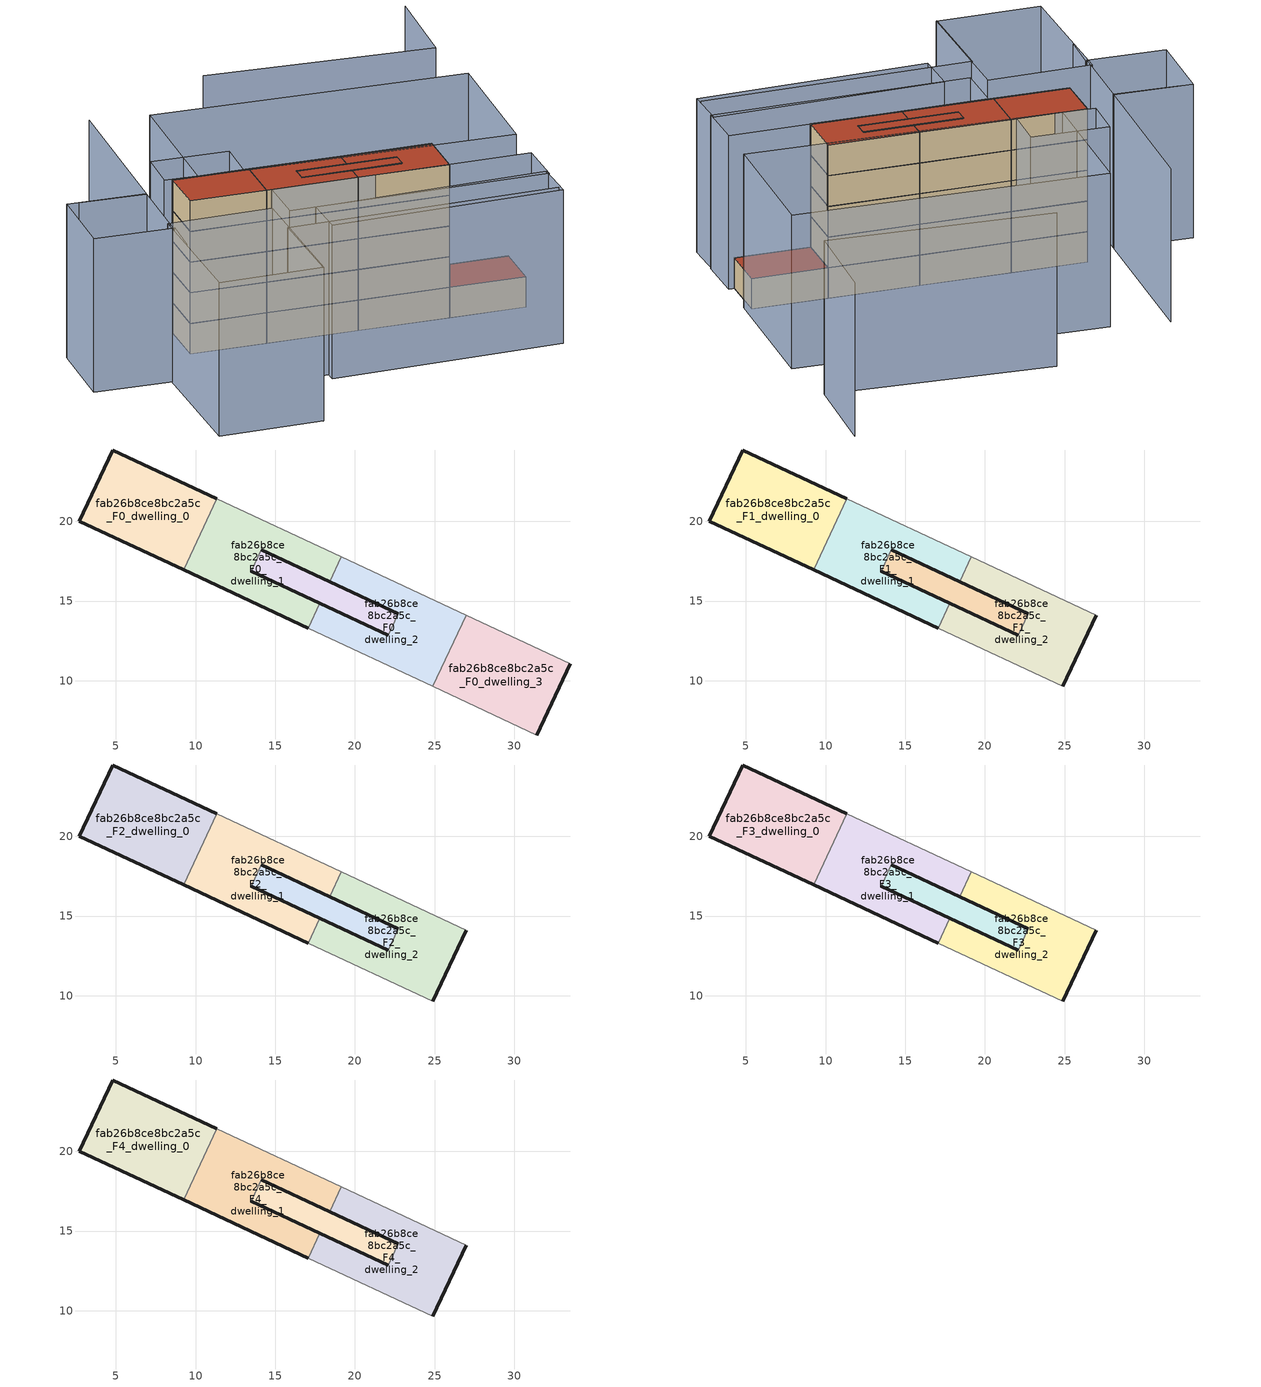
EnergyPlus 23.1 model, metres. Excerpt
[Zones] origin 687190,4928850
fab26b8ce8bc2a5c_F0_dwelling_0
 floor ground (EU_floor_Construction): 9.24,16.96 11.33,21.42 4.8,24.47 2.71,20.01 z0
 wall outside (EU_wall_Construction): 9.24,16.96 2.71,20.01 4.8,24.47 11.33,21.42 z0:3
 wall to fab26b8ce8bc2a5c_F0_dwelling_1 (EU_wall_Construction): 11.33,21.42 9.24,16.96 z0:3
fab26b8ce8bc2a5c_F0_dwelling_1
 floor ground (EU_floor_Construction): 17.79,14.87 13.49,16.88 14.11,18.21 18.42,16.2 19.15,17.76 11.33,21.42 9.24,16.96 17.06,13.3 z0
 wall outside (EU_wall_Construction): 18.42,16.2 14.11,18.21 / 13.49,16.88 17.79,14.87 / 17.06,13.3 9.24,16.96 z0:3
 wall adiabatic (EU_wall_Construction): 11.33,21.42 19.15,17.76 z0:3
 wall to fab26b8ce8bc2a5c_F0_dwelling_2 (EU_wall_Construction): 19.15,17.76 18.42,16.2 / 17.79,14.87 17.06,13.3 z0:3
 wall to fab26b8ce8bc2a5c_F0_circulation (EU_wall_Construction): 14.11,18.21 13.49,16.88 z0:3
fab26b8ce8bc2a5c_F0_dwelling_2
 floor ground (EU_floor_Construction): 24.88,9.65 26.96,14.11 19.15,17.76 18.42,16.2 22.72,14.19 22.09,12.85 17.79,14.87 17.06,13.3 z0
 wall outside (EU_wall_Construction): 17.79,14.87 22.09,12.85 / 22.72,14.19 18.42,16.2 z0:3
 wall to fab26b8ce8bc2a5c_F0_circulation (EU_wall_Construction): 22.09,12.85 22.72,14.19 z0:3
 wall adiabatic (EU_wall_Construction): 19.15,17.76 26.96,14.11 / 24.88,9.65 17.06,13.3 z0:3
 wall to fab26b8ce8bc2a5c_F0_dwelling_3 (EU_wall_Construction): 26.96,14.11 24.88,9.65 z0:3
fab26b8ce8bc2a5c_F0_dwelling_3
 floor ground (EU_floor_Construction): 31.41,6.59 33.49,11.05 26.96,14.11 24.88,9.65 z0
 wall outside (EU_wall_Construction): 33.49,11.05 31.41,6.59 z0:3
 wall adiabatic (EU_wall_Construction): 26.96,14.11 33.49,11.05 / 31.41,6.59 24.88,9.65 z0:3
 roof outside (EU_roof_Construction): 33.49,11.05 31.41,6.59 24.88,9.65 26.96,14.11 z3
fab26b8ce8bc2a5c_F0_circulation
 floor ground (EU_floor_Construction): 22.09,12.85 22.72,14.19 14.11,18.21 13.49,16.88 z0
 wall outside (EU_wall_Construction): 14.11,18.21 22.72,14.19 / 22.09,12.85 13.49,16.88 z0:3
fab26b8ce8bc2a5c_F1_dwelling_0
 floor to fab26b8ce8bc2a5c_F0_dwelling_0 (EU_floor_Construction): 9.24,16.96 11.33,21.42 4.8,24.47 2.71,20.01 z3
 wall outside (EU_wall_Construction): 9.24,16.96 2.71,20.01 4.8,24.47 11.33,21.42 z3:6
 wall to fab26b8ce8bc2a5c_F1_dwelling_1 (EU_wall_Construction): 11.33,21.42 9.24,16.96 z3:6
fab26b8ce8bc2a5c_F1_dwelling_1
 floor to fab26b8ce8bc2a5c_F0_dwelling_1 (EU_floor_Construction): 17.79,14.87 13.49,16.88 14.11,18.21 18.42,16.2 19.15,17.76 11.33,21.42 9.24,16.96 17.06,13.3 z3
 wall outside (EU_wall_Construction): 18.42,16.2 14.11,18.21 / 13.49,16.88 17.79,14.87 / 17.06,13.3 9.24,16.96 z3:6
 wall adiabatic (EU_wall_Construction): 11.33,21.42 19.15,17.76 z3:6
 wall to fab26b8ce8bc2a5c_F1_dwelling_2 (EU_wall_Construction): 19.15,17.76 18.42,16.2 / 17.79,14.87 17.06,13.3 z3:6
 wall to fab26b8ce8bc2a5c_F1_circulation (EU_wall_Construction): 14.11,18.21 13.49,16.88 z3:6
fab26b8ce8bc2a5c_F1_dwelling_2
 floor to fab26b8ce8bc2a5c_F0_dwelling_2 (EU_floor_Construction): 24.88,9.65 26.96,14.11 19.15,17.76 18.42,16.2 22.72,14.19 22.09,12.85 17.79,14.87 17.06,13.3 z3
 wall outside (EU_wall_Construction): 17.79,14.87 22.09,12.85 / 22.72,14.19 18.42,16.2 / 26.96,14.11 24.88,9.65 z3:6
 wall to fab26b8ce8bc2a5c_F1_circulation (EU_wall_Construction): 22.09,12.85 22.72,14.19 z3:6
 wall adiabatic (EU_wall_Construction): 19.15,17.76 26.96,14.11 / 24.88,9.65 17.06,13.3 z3:6
fab26b8ce8bc2a5c_F1_circulation
 floor to fab26b8ce8bc2a5c_F0_circulation (EU_floor_Construction): 22.09,12.85 22.72,14.19 14.11,18.21 13.49,16.88 z3
 wall outside (EU_wall_Construction): 14.11,18.21 22.72,14.19 / 22.09,12.85 13.49,16.88 z3:6
fab26b8ce8bc2a5c_F2_dwelling_0
 floor to fab26b8ce8bc2a5c_F1_dwelling_0 (EU_floor_Construction): 9.24,16.96 11.33,21.42 4.8,24.47 2.71,20.01 z6
 wall outside (EU_wall_Construction): 9.24,16.96 2.71,20.01 4.8,24.47 11.33,21.42 z6:9
 wall to fab26b8ce8bc2a5c_F2_dwelling_1 (EU_wall_Construction): 11.33,21.42 9.24,16.96 z6:9
fab26b8ce8bc2a5c_F2_dwelling_1
 floor to fab26b8ce8bc2a5c_F1_dwelling_1 (EU_floor_Construction): 17.79,14.87 13.49,16.88 14.11,18.21 18.42,16.2 19.15,17.76 11.33,21.42 9.24,16.96 17.06,13.3 z6
 wall outside (EU_wall_Construction): 18.42,16.2 14.11,18.21 / 13.49,16.88 17.79,14.87 / 17.06,13.3 9.24,16.96 z6:9
 wall adiabatic (EU_wall_Construction): 11.33,21.42 19.15,17.76 z6:9
 wall to fab26b8ce8bc2a5c_F2_dwelling_2 (EU_wall_Construction): 19.15,17.76 18.42,16.2 / 17.79,14.87 17.06,13.3 z6:9
 wall to fab26b8ce8bc2a5c_F2_circulation (EU_wall_Construction): 14.11,18.21 13.49,16.88 z6:9
fab26b8ce8bc2a5c_F2_dwelling_2
 floor to fab26b8ce8bc2a5c_F1_dwelling_2 (EU_floor_Construction): 24.88,9.65 26.96,14.11 19.15,17.76 18.42,16.2 22.72,14.19 22.09,12.85 17.79,14.87 17.06,13.3 z6
 wall outside (EU_wall_Construction): 17.79,14.87 22.09,12.85 / 22.72,14.19 18.42,16.2 / 26.96,14.11 24.88,9.65 z6:9
 wall to fab26b8ce8bc2a5c_F2_circulation (EU_wall_Construction): 22.09,12.85 22.72,14.19 z6:9
 wall adiabatic (EU_wall_Construction): 19.15,17.76 26.96,14.11 / 24.88,9.65 17.06,13.3 z6:9
fab26b8ce8bc2a5c_F2_circulation
 floor to fab26b8ce8bc2a5c_F1_circulation (EU_floor_Construction): 22.09,12.85 22.72,14.19 14.11,18.21 13.49,16.88 z6
 wall outside (EU_wall_Construction): 14.11,18.21 22.72,14.19 / 22.09,12.85 13.49,16.88 z6:9
fab26b8ce8bc2a5c_F3_dwelling_0
 floor to fab26b8ce8bc2a5c_F2_dwelling_0 (EU_floor_Construction): 9.24,16.96 11.33,21.42 4.8,24.47 2.71,20.01 z9
 wall outside (EU_wall_Construction): 9.24,16.96 2.71,20.01 4.8,24.47 11.33,21.42 z9:12
 wall to fab26b8ce8bc2a5c_F3_dwelling_1 (EU_wall_Construction): 11.33,21.42 9.24,16.96 z9:12
fab26b8ce8bc2a5c_F3_dwelling_1
 floor to fab26b8ce8bc2a5c_F2_dwelling_1 (EU_floor_Construction): 17.79,14.87 13.49,16.88 14.11,18.21 18.42,16.2 19.15,17.76 11.33,21.42 9.24,16.96 17.06,13.3 z9
 wall outside (EU_wall_Construction): 18.42,16.2 14.11,18.21 / 13.49,16.88 17.79,14.87 / 17.06,13.3 9.24,16.96 z9:12
 wall adiabatic (EU_wall_Construction): 11.33,21.42 19.15,17.76 z9:12
 wall to fab26b8ce8bc2a5c_F3_dwelling_2 (EU_wall_Construction): 19.15,17.76 18.42,16.2 / 17.79,14.87 17.06,13.3 z9:12
 wall to fab26b8ce8bc2a5c_F3_circulation (EU_wall_Construction): 14.11,18.21 13.49,16.88 z9:12
fab26b8ce8bc2a5c_F3_dwelling_2
 floor to fab26b8ce8bc2a5c_F2_dwelling_2 (EU_floor_Construction): 24.88,9.65 26.96,14.11 19.15,17.76 18.42,16.2 22.72,14.19 22.09,12.85 17.79,14.87 17.06,13.3 z9
 wall outside (EU_wall_Construction): 17.79,14.87 22.09,12.85 / 22.72,14.19 18.42,16.2 / 26.96,14.11 24.88,9.65 z9:12
 wall to fab26b8ce8bc2a5c_F3_circulation (EU_wall_Construction): 22.09,12.85 22.72,14.19 z9:12
 wall adiabatic (EU_wall_Construction): 19.15,17.76 26.96,14.11 / 24.88,9.65 17.06,13.3 z9:12
fab26b8ce8bc2a5c_F3_circulation
 floor to fab26b8ce8bc2a5c_F2_circulation (EU_floor_Construction): 22.09,12.85 22.72,14.19 14.11,18.21 13.49,16.88 z9
 wall outside (EU_wall_Construction): 14.11,18.21 22.72,14.19 / 22.09,12.85 13.49,16.88 z9:12
fab26b8ce8bc2a5c_F4_dwelling_0
 floor to fab26b8ce8bc2a5c_F3_dwelling_0 (EU_floor_Construction): 9.24,16.96 11.33,21.42 4.8,24.47 2.71,20.01 z12
 wall outside (EU_wall_Construction): 9.24,16.96 2.71,20.01 4.8,24.47 11.33,21.42 z12:15
 wall to fab26b8ce8bc2a5c_F4_dwelling_1 (EU_wall_Construction): 11.33,21.42 9.24,16.96 z12:15
 roof outside (EU_roof_Construction): 11.33,21.42 9.24,16.96 2.71,20.01 4.8,24.47 z15
fab26b8ce8bc2a5c_F4_dwelling_1
 floor to fab26b8ce8bc2a5c_F3_dwelling_1 (EU_floor_Construction): 17.79,14.87 13.49,16.88 14.11,18.21 18.42,16.2 19.15,17.76 11.33,21.42 9.24,16.96 17.06,13.3 z12
 wall outside (EU_wall_Construction): 18.42,16.2 14.11,18.21 / 13.49,16.88 17.79,14.87 / 17.06,13.3 9.24,16.96 z12:15
 wall adiabatic (EU_wall_Construction): 11.33,21.42 19.15,17.76 z12:15
 wall to fab26b8ce8bc2a5c_F4_dwelling_2 (EU_wall_Construction): 19.15,17.76 18.42,16.2 / 17.79,14.87 17.06,13.3 z12:15
 wall to fab26b8ce8bc2a5c_F4_circulation (EU_wall_Construction): 14.11,18.21 13.49,16.88 z12:15
 roof outside (EU_roof_Construction): 19.15,17.76 18.42,16.2 14.11,18.21 13.49,16.88 17.79,14.87 17.06,13.3 9.24,16.96 11.33,21.42 z15
fab26b8ce8bc2a5c_F4_dwelling_2
 floor to fab26b8ce8bc2a5c_F3_dwelling_2 (EU_floor_Construction): 24.88,9.65 26.96,14.11 19.15,17.76 18.42,16.2 22.72,14.19 22.09,12.85 17.79,14.87 17.06,13.3 z12
 wall outside (EU_wall_Construction): 17.79,14.87 22.09,12.85 / 22.72,14.19 18.42,16.2 / 26.96,14.11 24.88,9.65 z12:15
 wall to fab26b8ce8bc2a5c_F4_circulation (EU_wall_Construction): 22.09,12.85 22.72,14.19 z12:15
 wall adiabatic (EU_wall_Construction): 19.15,17.76 26.96,14.11 / 24.88,9.65 17.06,13.3 z12:15
 roof outside (EU_roof_Construction): 26.96,14.11 24.88,9.65 17.06,13.3 17.79,14.87 22.09,12.85 22.72,14.19 18.42,16.2 19.15,17.76 z15
fab26b8ce8bc2a5c_F4_circulation
 floor to fab26b8ce8bc2a5c_F3_circulation (EU_floor_Construction): 22.09,12.85 22.72,14.19 14.11,18.21 13.49,16.88 z12
 wall outside (EU_wall_Construction): 14.11,18.21 22.72,14.19 / 22.09,12.85 13.49,16.88 z12:15
 roof outside (EU_roof_Construction): 22.72,14.19 22.09,12.85 13.49,16.88 14.11,18.21 z15
shading: 1.16,1.27 4.94,9.79 / 4.94,9.79 28.48,-0.64 / -2.33,16.78 -4.07,13.44 / 8.5,38.98 0.91,23.75 / 0.91,23.75 -4.74,26.57 / 46.08,37.38 41.68,28.91 / 41.68,28.91 22.5,38.87 / 9.83,11.29 30.05,2.61 / 30.05,2.61 28.36,-1.32 / 28.36,-1.32 8.15,7.36 / 8.15,7.36 9.83,11.29 / 1.2,1.29 -7.8,5.36 / -7.8,5.36 -2.15,17.83 / -2.15,17.83 6.84,13.76 / 6.84,13.76 1.2,1.29 / 9.61,16.69 31.93,6.5 / 31.93,6.5 29.93,2.11 / 29.93,2.11 7.61,12.3 / 7.61,12.3 9.61,16.69 / 0.95,23.83 -2.52,16.75 / -2.52,16.75 -9.21,20.03 / -9.21,20.03 -5.74,27.11 / -5.74,27.11 0.95,23.83 / 6.95,23.42 13.08,35.97 / 13.08,35.97 39.91,22.87 / 39.91,22.87 33.77,10.31 / 33.77,10.31 6.95,23.42 / 10.84,21.55 4.19,24.86 / 4.19,24.86 6.09,28.68 / 6.09,28.68 12.74,25.37 / 12.74,25.37 10.84,21.55 z0:15
[Building]
EU S2 Campaign: North Axis=0; Terrain=City; Solar Distribution=FullExterior
[Site:Location]
Bologna: Latitude=44.5; Longitude=11.25; Time Zone=1; Elevation=37
[SizingPeriod:WeatherFileDays]
AnnualSizingPeriod: Begin Month=1; Begin Day of Month=1; End Month=12; End Day of Month=31; Day of Week for Start Day=Monday; Use Weather File Daylight Saving Period=No; Use Weather File Rain and Snow Indicators=No
[MATERIAL]
EU_InternalMass_Material: Roughness=MediumRough; Thickness=0.1; Conductivity=1; Density=1800; Specific Heat=900; Thermal Absorptance=0.9; Solar Absorptance=0.7; Visible Absorptance=0.7
[MATERIAL:NOMASS] Roughness=MediumRough; Thermal Absorptance=0.9; Solar Absorptance=0.7; Visible Absorptance=0.7
Name | Thermal Resistance
EU_wall_NoMass | 0.905828
EU_roof_NoMass | 0.37593
EU_floor_NoMass | 0.67114
[CONSTRUCTION]
EU_wall_Construction: EU_wall_NoMass
EU_roof_Construction: EU_roof_NoMass
EU_floor_Construction: EU_floor_NoMass
EU_InternalMass_Construction: EU_InternalMass_Material
[ZONE] Type=1; Multiplier=1; Ceiling Height=autocalculate; Floor Area=autocalculate; Part of Total Floor Area=Yes
Name | Volume
fab26b8ce8bc2a5c_F0_dwelling_0; fab26b8ce8bc2a5c_F1_dwelling_0; fab26b8ce8bc2a5c_F2_dwelling_0; fab26b8ce8bc2a5c_F3_dwelling_0; fab26b8ce8bc2a5c_F4_dwelling_0; fab26b8ce8bc2a5c_F0_dwelling_2; fab26b8ce8bc2a5c_F1_dwelling_2; fab26b8ce8bc2a5c_F2_dwelling_2; fab26b8ce8bc2a5c_F3_dwelling_2; fab26b8ce8bc2a5c_F4_dwelling_2 | 106.371
fab26b8ce8bc2a5c_F0_dwelling_1; fab26b8ce8bc2a5c_F1_dwelling_1; fab26b8ce8bc2a5c_F2_dwelling_1; fab26b8ce8bc2a5c_F3_dwelling_1; fab26b8ce8bc2a5c_F4_dwelling_1 | 106.373
fab26b8ce8bc2a5c_F0_dwelling_3 | 106.359
fab26b8ce8bc2a5c_F0_circulation; fab26b8ce8bc2a5c_F1_circulation; fab26b8ce8bc2a5c_F2_circulation; fab26b8ce8bc2a5c_F3_circulation; fab26b8ce8bc2a5c_F4_circulation | 42.0784
[INTERNALMASS] Construction=EU_InternalMass_Construction
Name | Zone or ZoneList | Surface Area
fab26b8ce8bc2a5c_F0_dwelling_0_EU_InternalMass | fab26b8ce8bc2a5c_F0_dwelling_0 | 35.4541
fab26b8ce8bc2a5c_F0_dwelling_1_EU_InternalMass | fab26b8ce8bc2a5c_F0_dwelling_1 | 35.4541
fab26b8ce8bc2a5c_F0_dwelling_2_EU_InternalMass | fab26b8ce8bc2a5c_F0_dwelling_2 | 35.4541
fab26b8ce8bc2a5c_F0_dwelling_3_EU_InternalMass | fab26b8ce8bc2a5c_F0_dwelling_3 | 35.4541
fab26b8ce8bc2a5c_F1_dwelling_0_EU_InternalMass | fab26b8ce8bc2a5c_F1_dwelling_0 | 47.2721
fab26b8ce8bc2a5c_F1_dwelling_1_EU_InternalMass | fab26b8ce8bc2a5c_F1_dwelling_1 | 47.2721
fab26b8ce8bc2a5c_F1_dwelling_2_EU_InternalMass | fab26b8ce8bc2a5c_F1_dwelling_2 | 47.2721
fab26b8ce8bc2a5c_F2_dwelling_0_EU_InternalMass | fab26b8ce8bc2a5c_F2_dwelling_0 | 47.2721
fab26b8ce8bc2a5c_F2_dwelling_1_EU_InternalMass | fab26b8ce8bc2a5c_F2_dwelling_1 | 47.2721
fab26b8ce8bc2a5c_F2_dwelling_2_EU_InternalMass | fab26b8ce8bc2a5c_F2_dwelling_2 | 47.2721
fab26b8ce8bc2a5c_F3_dwelling_0_EU_InternalMass | fab26b8ce8bc2a5c_F3_dwelling_0 | 47.2721
fab26b8ce8bc2a5c_F3_dwelling_1_EU_InternalMass | fab26b8ce8bc2a5c_F3_dwelling_1 | 47.2721
fab26b8ce8bc2a5c_F3_dwelling_2_EU_InternalMass | fab26b8ce8bc2a5c_F3_dwelling_2 | 47.2721
fab26b8ce8bc2a5c_F4_dwelling_0_EU_InternalMass | fab26b8ce8bc2a5c_F4_dwelling_0 | 47.2721
fab26b8ce8bc2a5c_F4_dwelling_1_EU_InternalMass | fab26b8ce8bc2a5c_F4_dwelling_1 | 47.2721
fab26b8ce8bc2a5c_F4_dwelling_2_EU_InternalMass | fab26b8ce8bc2a5c_F4_dwelling_2 | 47.2721
[OTHEREQUIPMENT] Fuel Type=Electricity; Design Level Calculation Method=Watts/Area; Power per Zone Floor Area=1; Fraction Latent=0; Fraction Radiant=0; Fraction Lost=0; Carbon Dioxide Generation Rate=0; EndUse Subcategory=EU_Step8_InternalGains
Name | Zone or ZoneList or Space or SpaceList | Schedule
EU_Step8_InternalGain_fab26b8ce8bc2a5c_F0_dwelling_0_f000 | fab26b8ce8bc2a5c_F0_dwelling_0 | EU_Step8_GainSchedule_fab26b8ce8bc2a5c_F0_dwelling_0_f000
EU_Step8_InternalGain_fab26b8ce8bc2a5c_F0_dwelling_1_f000 | fab26b8ce8bc2a5c_F0_dwelling_1 | EU_Step8_GainSchedule_fab26b8ce8bc2a5c_F0_dwelling_1_f000
EU_Step8_InternalGain_fab26b8ce8bc2a5c_F0_dwelling_2_f000 | fab26b8ce8bc2a5c_F0_dwelling_2 | EU_Step8_GainSchedule_fab26b8ce8bc2a5c_F0_dwelling_2_f000
EU_Step8_InternalGain_fab26b8ce8bc2a5c_F0_dwelling_3_f000 | fab26b8ce8bc2a5c_F0_dwelling_3 | EU_Step8_GainSchedule_fab26b8ce8bc2a5c_F0_dwelling_3_f000
EU_Step8_InternalGain_fab26b8ce8bc2a5c_F1_dwelling_0_f000 | fab26b8ce8bc2a5c_F1_dwelling_0 | EU_Step8_GainSchedule_fab26b8ce8bc2a5c_F1_dwelling_0_f000
EU_Step8_InternalGain_fab26b8ce8bc2a5c_F1_dwelling_1_f000 | fab26b8ce8bc2a5c_F1_dwelling_1 | EU_Step8_GainSchedule_fab26b8ce8bc2a5c_F1_dwelling_1_f000
EU_Step8_InternalGain_fab26b8ce8bc2a5c_F1_dwelling_2_f000 | fab26b8ce8bc2a5c_F1_dwelling_2 | EU_Step8_GainSchedule_fab26b8ce8bc2a5c_F1_dwelling_2_f000
EU_Step8_InternalGain_fab26b8ce8bc2a5c_F2_dwelling_0_f000 | fab26b8ce8bc2a5c_F2_dwelling_0 | EU_Step8_GainSchedule_fab26b8ce8bc2a5c_F2_dwelling_0_f000
EU_Step8_InternalGain_fab26b8ce8bc2a5c_F2_dwelling_1_f000 | fab26b8ce8bc2a5c_F2_dwelling_1 | EU_Step8_GainSchedule_fab26b8ce8bc2a5c_F2_dwelling_1_f000
EU_Step8_InternalGain_fab26b8ce8bc2a5c_F2_dwelling_2_f000 | fab26b8ce8bc2a5c_F2_dwelling_2 | EU_Step8_GainSchedule_fab26b8ce8bc2a5c_F2_dwelling_2_f000
EU_Step8_InternalGain_fab26b8ce8bc2a5c_F3_dwelling_0_f000 | fab26b8ce8bc2a5c_F3_dwelling_0 | EU_Step8_GainSchedule_fab26b8ce8bc2a5c_F3_dwelling_0_f000
EU_Step8_InternalGain_fab26b8ce8bc2a5c_F3_dwelling_1_f000 | fab26b8ce8bc2a5c_F3_dwelling_1 | EU_Step8_GainSchedule_fab26b8ce8bc2a5c_F3_dwelling_1_f000
EU_Step8_InternalGain_fab26b8ce8bc2a5c_F3_dwelling_2_f000 | fab26b8ce8bc2a5c_F3_dwelling_2 | EU_Step8_GainSchedule_fab26b8ce8bc2a5c_F3_dwelling_2_f000
EU_Step8_InternalGain_fab26b8ce8bc2a5c_F4_dwelling_0_f000 | fab26b8ce8bc2a5c_F4_dwelling_0 | EU_Step8_GainSchedule_fab26b8ce8bc2a5c_F4_dwelling_0_f000
EU_Step8_InternalGain_fab26b8ce8bc2a5c_F4_dwelling_1_f000 | fab26b8ce8bc2a5c_F4_dwelling_1 | EU_Step8_GainSchedule_fab26b8ce8bc2a5c_F4_dwelling_1_f000
EU_Step8_InternalGain_fab26b8ce8bc2a5c_F4_dwelling_2_f000 | fab26b8ce8bc2a5c_F4_dwelling_2 | EU_Step8_GainSchedule_fab26b8ce8bc2a5c_F4_dwelling_2_f000
[ZONEINFILTRATION:DESIGNFLOWRATE] Schedule=EU_AlwaysOn; Design Flow Rate Calculation Method=Flow/Area; Flow Rate per Floor Area=0.0005; Constant Term Coefficient=1; Temperature Term Coefficient=0; Velocity Term Coefficient=0; Velocity Squared Term Coefficient=0
Name | Zone or ZoneList or Space or SpaceList
EU_Circulation_Infiltration_fab26b8ce8bc2a5c_F0_circulation | fab26b8ce8bc2a5c_F0_circulation
EU_Circulation_Infiltration_fab26b8ce8bc2a5c_F1_circulation | fab26b8ce8bc2a5c_F1_circulation
EU_Circulation_Infiltration_fab26b8ce8bc2a5c_F2_circulation | fab26b8ce8bc2a5c_F2_circulation
EU_Circulation_Infiltration_fab26b8ce8bc2a5c_F3_circulation | fab26b8ce8bc2a5c_F3_circulation
EU_Circulation_Infiltration_fab26b8ce8bc2a5c_F4_circulation | fab26b8ce8bc2a5c_F4_circulation
[ZONEVENTILATION:DESIGNFLOWRATE] Schedule=EU_AlwaysOn; Design Flow Rate Calculation Method=AirChanges/Hour; Air Changes per Hour=0.73129; Ventilation Type=Natural; Fan Pressure Rise=0; Fan Total Efficiency=1; Constant Term Coefficient=1; Temperature Term Coefficient=0; Velocity Term Coefficient=0; Velocity Squared Term Coefficient=0; Minimum Indoor Temperature=-100; Maximum Indoor Temperature=100; Delta Temperature=-100; Minimum Outdoor Temperature=-100; Maximum Outdoor Temperature=100; Maximum Wind Speed=40
Name | Zone or ZoneList or Space or SpaceList
EU_ConstantAir_fab26b8ce8bc2a5c_F0_dwelling_0 | fab26b8ce8bc2a5c_F0_dwelling_0
EU_ConstantAir_fab26b8ce8bc2a5c_F0_dwelling_1 | fab26b8ce8bc2a5c_F0_dwelling_1
EU_ConstantAir_fab26b8ce8bc2a5c_F0_dwelling_2 | fab26b8ce8bc2a5c_F0_dwelling_2
EU_ConstantAir_fab26b8ce8bc2a5c_F0_dwelling_3 | fab26b8ce8bc2a5c_F0_dwelling_3
EU_ConstantAir_fab26b8ce8bc2a5c_F1_dwelling_0 | fab26b8ce8bc2a5c_F1_dwelling_0
EU_ConstantAir_fab26b8ce8bc2a5c_F1_dwelling_1 | fab26b8ce8bc2a5c_F1_dwelling_1
EU_ConstantAir_fab26b8ce8bc2a5c_F1_dwelling_2 | fab26b8ce8bc2a5c_F1_dwelling_2
EU_ConstantAir_fab26b8ce8bc2a5c_F2_dwelling_0 | fab26b8ce8bc2a5c_F2_dwelling_0
EU_ConstantAir_fab26b8ce8bc2a5c_F2_dwelling_1 | fab26b8ce8bc2a5c_F2_dwelling_1
EU_ConstantAir_fab26b8ce8bc2a5c_F2_dwelling_2 | fab26b8ce8bc2a5c_F2_dwelling_2
EU_ConstantAir_fab26b8ce8bc2a5c_F3_dwelling_0 | fab26b8ce8bc2a5c_F3_dwelling_0
EU_ConstantAir_fab26b8ce8bc2a5c_F3_dwelling_1 | fab26b8ce8bc2a5c_F3_dwelling_1
EU_ConstantAir_fab26b8ce8bc2a5c_F3_dwelling_2 | fab26b8ce8bc2a5c_F3_dwelling_2
EU_ConstantAir_fab26b8ce8bc2a5c_F4_dwelling_0 | fab26b8ce8bc2a5c_F4_dwelling_0
EU_ConstantAir_fab26b8ce8bc2a5c_F4_dwelling_1 | fab26b8ce8bc2a5c_F4_dwelling_1
EU_ConstantAir_fab26b8ce8bc2a5c_F4_dwelling_2 | fab26b8ce8bc2a5c_F4_dwelling_2
[HVACTEMPLATE:THERMOSTAT] Constant Heating Setpoint=20; Constant Cooling Setpoint=50
EU_HeatOnly_fab26b8ce8bc2a5c_F0_dwelling_0; EU_HeatOnly_fab26b8ce8bc2a5c_F0_dwelling_1; EU_HeatOnly_fab26b8ce8bc2a5c_F0_dwelling_2; EU_HeatOnly_fab26b8ce8bc2a5c_F0_dwelling_3; EU_HeatOnly_fab26b8ce8bc2a5c_F1_dwelling_0; EU_HeatOnly_fab26b8ce8bc2a5c_F1_dwelling_1; EU_HeatOnly_fab26b8ce8bc2a5c_F1_dwelling_2; EU_HeatOnly_fab26b8ce8bc2a5c_F2_dwelling_0; EU_HeatOnly_fab26b8ce8bc2a5c_F2_dwelling_1; EU_HeatOnly_fab26b8ce8bc2a5c_F2_dwelling_2; EU_HeatOnly_fab26b8ce8bc2a5c_F3_dwelling_0; EU_HeatOnly_fab26b8ce8bc2a5c_F3_dwelling_1; EU_HeatOnly_fab26b8ce8bc2a5c_F3_dwelling_2; EU_HeatOnly_fab26b8ce8bc2a5c_F4_dwelling_0; EU_HeatOnly_fab26b8ce8bc2a5c_F4_dwelling_1; EU_HeatOnly_fab26b8ce8bc2a5c_F4_dwelling_2
[HVACTEMPLATE:ZONE:IDEALLOADSAIRSYSTEM] System Availability Schedule=EU_AlwaysOn; Maximum Heating Supply Air Temperature=50; Minimum Cooling Supply Air Temperature=13; Maximum Heating Supply Air Humidity Ratio=0.0156; Minimum Cooling Supply Air Humidity Ratio=0.0077; Heating Limit=NoLimit; Cooling Limit=NoLimit; Heating Availability Schedule=EU_AlwaysOn; Cooling Availability Schedule=EU_CoolingOff; Dehumidification Control Type=ConstantSensibleHeatRatio; Cooling Sensible Heat Ratio=0.7; Dehumidification Setpoint=60; Humidification Control Type=None; Humidification Setpoint=30; Outdoor Air Method=None; Outdoor Air Flow Rate per Person=0.00944; Outdoor Air Flow Rate per Zone Floor Area=0; Outdoor Air Flow Rate per Zone=0; Demand Controlled Ventilation Type=None; Outdoor Air Economizer Type=NoEconomizer; Heat Recovery Type=None; Sensible Heat Recovery Effectiveness=0.7; Latent Heat Recovery Effectiveness=0.65
Name | Template Thermostat
fab26b8ce8bc2a5c_F0_dwelling_0 | EU_HeatOnly_fab26b8ce8bc2a5c_F0_dwelling_0
fab26b8ce8bc2a5c_F0_dwelling_1 | EU_HeatOnly_fab26b8ce8bc2a5c_F0_dwelling_1
fab26b8ce8bc2a5c_F0_dwelling_2 | EU_HeatOnly_fab26b8ce8bc2a5c_F0_dwelling_2
fab26b8ce8bc2a5c_F0_dwelling_3 | EU_HeatOnly_fab26b8ce8bc2a5c_F0_dwelling_3
fab26b8ce8bc2a5c_F1_dwelling_0 | EU_HeatOnly_fab26b8ce8bc2a5c_F1_dwelling_0
fab26b8ce8bc2a5c_F1_dwelling_1 | EU_HeatOnly_fab26b8ce8bc2a5c_F1_dwelling_1
fab26b8ce8bc2a5c_F1_dwelling_2 | EU_HeatOnly_fab26b8ce8bc2a5c_F1_dwelling_2
fab26b8ce8bc2a5c_F2_dwelling_0 | EU_HeatOnly_fab26b8ce8bc2a5c_F2_dwelling_0
fab26b8ce8bc2a5c_F2_dwelling_1 | EU_HeatOnly_fab26b8ce8bc2a5c_F2_dwelling_1
fab26b8ce8bc2a5c_F2_dwelling_2 | EU_HeatOnly_fab26b8ce8bc2a5c_F2_dwelling_2
fab26b8ce8bc2a5c_F3_dwelling_0 | EU_HeatOnly_fab26b8ce8bc2a5c_F3_dwelling_0
fab26b8ce8bc2a5c_F3_dwelling_1 | EU_HeatOnly_fab26b8ce8bc2a5c_F3_dwelling_1
fab26b8ce8bc2a5c_F3_dwelling_2 | EU_HeatOnly_fab26b8ce8bc2a5c_F3_dwelling_2
fab26b8ce8bc2a5c_F4_dwelling_0 | EU_HeatOnly_fab26b8ce8bc2a5c_F4_dwelling_0
fab26b8ce8bc2a5c_F4_dwelling_1 | EU_HeatOnly_fab26b8ce8bc2a5c_F4_dwelling_1
fab26b8ce8bc2a5c_F4_dwelling_2 | EU_HeatOnly_fab26b8ce8bc2a5c_F4_dwelling_2
[SIZING:ZONE] Zone Cooling Design Supply Air Temperature Input Method=SupplyAirTemperature; Zone Cooling Design Supply Air Temperature=13; Zone Heating Design Supply Air Temperature Input Method=SupplyAirTemperature; Zone Heating Design Supply Air Temperature=50; Zone Cooling Design Supply Air Humidity Ratio=0.008; Zone Heating Design Supply Air Humidity Ratio=0.008; Cooling Design Air Flow Method=DesignDay; Cooling Design Air Flow Rate=0; Cooling Minimum Air Flow per Zone Floor Area=0.000762; Cooling Minimum Air Flow=0; Cooling Minimum Air Flow Fraction=0.2; Heating Design Air Flow Method=DesignDay; Heating Design Air Flow Rate=0; Heating Maximum Air Flow per Zone Floor Area=0.002032; Heating Maximum Air Flow=0.141576; Heating Maximum Air Flow Fraction=0.3; Account for Dedicated Outdoor Air System=No; Dedicated Outdoor Air System Control Strategy=NeutralSupplyAir; Dedicated Outdoor Air Low Setpoint Temperature for Design=autosize; Dedicated Outdoor Air High Setpoint Temperature for Design=autosize; Zone Load Sizing Method=Sensible Load Only No Latent Load; Zone Latent Cooling Design Supply Air Humidity Ratio Input Method=HumidityRatioDifference; Zone Cooling Design Supply Air Humidity Ratio Difference=0.005; Zone Latent Heating Design Supply Air Humidity Ratio Input Method=HumidityRatioDifference; Zone Humidification Design Supply Air Humidity Ratio Difference=0.005
fab26b8ce8bc2a5c_F0_dwelling_0; fab26b8ce8bc2a5c_F0_dwelling_1; fab26b8ce8bc2a5c_F0_dwelling_2; fab26b8ce8bc2a5c_F0_dwelling_3; fab26b8ce8bc2a5c_F1_dwelling_0; fab26b8ce8bc2a5c_F1_dwelling_1; fab26b8ce8bc2a5c_F1_dwelling_2; fab26b8ce8bc2a5c_F2_dwelling_0; fab26b8ce8bc2a5c_F2_dwelling_1; fab26b8ce8bc2a5c_F2_dwelling_2; fab26b8ce8bc2a5c_F3_dwelling_0; fab26b8ce8bc2a5c_F3_dwelling_1; fab26b8ce8bc2a5c_F3_dwelling_2; fab26b8ce8bc2a5c_F4_dwelling_0; fab26b8ce8bc2a5c_F4_dwelling_1; fab26b8ce8bc2a5c_F4_dwelling_2
[SCHEDULE:CONSTANT]
Name | Hourly Value
EU_AlwaysOn | 1
EU_CoolingOff | 0
[SCHEDULE:FILE] Column Number=1; Rows to Skip at Top=0; Number of Hours of Data=8760; Column Separator=Comma; Interpolate to Timestep=No; Minutes per Item=60; Adjust Schedule for Daylight Savings=Yes
Name | File
EU_Step8_GainSchedule_fab26b8ce8bc2a5c_F0_dwelling_0_f000 | ../../schedules/fab26b8ce8bc2a5c/fab26b8ce8bc2a5c_F0_dwelling_0_f000_gain.csv
EU_Step8_GainSchedule_fab26b8ce8bc2a5c_F0_dwelling_1_f000 | ../../schedules/fab26b8ce8bc2a5c/fab26b8ce8bc2a5c_F0_dwelling_1_f000_gain.csv
EU_Step8_GainSchedule_fab26b8ce8bc2a5c_F0_dwelling_2_f000 | ../../schedules/fab26b8ce8bc2a5c/fab26b8ce8bc2a5c_F0_dwelling_2_f000_gain.csv
EU_Step8_GainSchedule_fab26b8ce8bc2a5c_F0_dwelling_3_f000 | ../../schedules/fab26b8ce8bc2a5c/fab26b8ce8bc2a5c_F0_dwelling_3_f000_gain.csv
EU_Step8_GainSchedule_fab26b8ce8bc2a5c_F1_dwelling_0_f000 | ../../schedules/fab26b8ce8bc2a5c/fab26b8ce8bc2a5c_F1_dwelling_0_f000_gain.csv
EU_Step8_GainSchedule_fab26b8ce8bc2a5c_F1_dwelling_1_f000 | ../../schedules/fab26b8ce8bc2a5c/fab26b8ce8bc2a5c_F1_dwelling_1_f000_gain.csv
EU_Step8_GainSchedule_fab26b8ce8bc2a5c_F1_dwelling_2_f000 | ../../schedules/fab26b8ce8bc2a5c/fab26b8ce8bc2a5c_F1_dwelling_2_f000_gain.csv
EU_Step8_GainSchedule_fab26b8ce8bc2a5c_F2_dwelling_0_f000 | ../../schedules/fab26b8ce8bc2a5c/fab26b8ce8bc2a5c_F2_dwelling_0_f000_gain.csv
EU_Step8_GainSchedule_fab26b8ce8bc2a5c_F2_dwelling_1_f000 | ../../schedules/fab26b8ce8bc2a5c/fab26b8ce8bc2a5c_F2_dwelling_1_f000_gain.csv
EU_Step8_GainSchedule_fab26b8ce8bc2a5c_F2_dwelling_2_f000 | ../../schedules/fab26b8ce8bc2a5c/fab26b8ce8bc2a5c_F2_dwelling_2_f000_gain.csv
EU_Step8_GainSchedule_fab26b8ce8bc2a5c_F3_dwelling_0_f000 | ../../schedules/fab26b8ce8bc2a5c/fab26b8ce8bc2a5c_F3_dwelling_0_f000_gain.csv
EU_Step8_GainSchedule_fab26b8ce8bc2a5c_F3_dwelling_1_f000 | ../../schedules/fab26b8ce8bc2a5c/fab26b8ce8bc2a5c_F3_dwelling_1_f000_gain.csv
EU_Step8_GainSchedule_fab26b8ce8bc2a5c_F3_dwelling_2_f000 | ../../schedules/fab26b8ce8bc2a5c/fab26b8ce8bc2a5c_F3_dwelling_2_f000_gain.csv
EU_Step8_GainSchedule_fab26b8ce8bc2a5c_F4_dwelling_0_f000 | ../../schedules/fab26b8ce8bc2a5c/fab26b8ce8bc2a5c_F4_dwelling_0_f000_gain.csv
EU_Step8_GainSchedule_fab26b8ce8bc2a5c_F4_dwelling_1_f000 | ../../schedules/fab26b8ce8bc2a5c/fab26b8ce8bc2a5c_F4_dwelling_1_f000_gain.csv
EU_Step8_GainSchedule_fab26b8ce8bc2a5c_F4_dwelling_2_f000 | ../../schedules/fab26b8ce8bc2a5c/fab26b8ce8bc2a5c_F4_dwelling_2_f000_gain.csv
